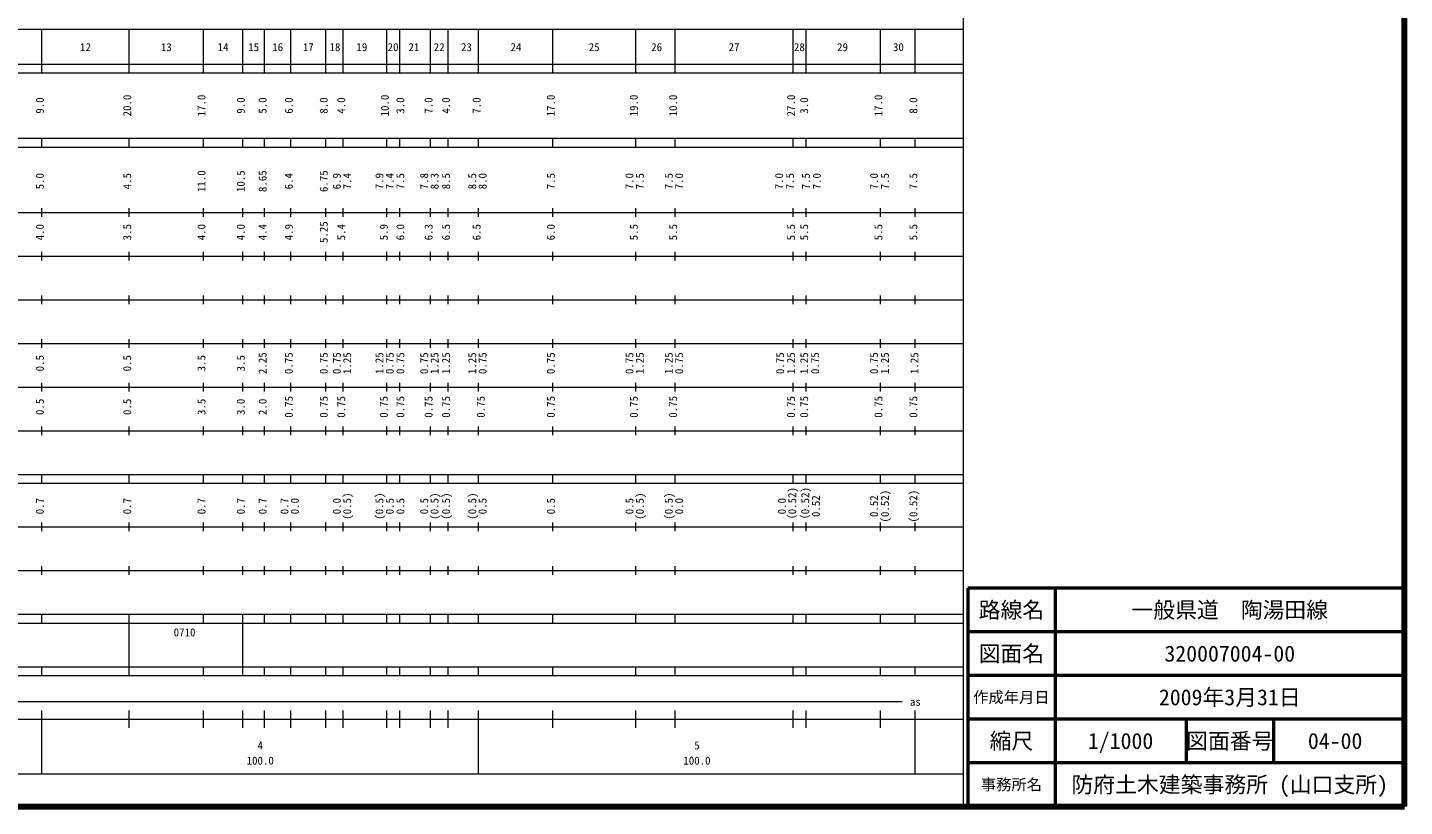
# Model space of a CAD drawing. Units: millimetres on the paper. Extents: x 40 to 680, y 20 to 380.
# Drawn here: x 364.7 to 680, y 20 to 198.4 of the extents above; entities that cross this region are included whole.
import ezdxf
from ezdxf.enums import TextEntityAlignment as Align

# ---------------------------------------------------------------- set-up
doc = ezdxf.new("R2010")
doc.units = ezdxf.units.MM
for name, color, linetype, lineweight in [('M-TTL', 2, 'Continuous', 140), ('M-TTL-BAND', 7, 'Continuous', 13), ('M-TTL-FRAM', 2, 'Continuous', 50), ('M-TTL-LINE', 7, 'Continuous', 50)]:
    doc.layers.add(name, color=color, linetype=linetype, lineweight=lineweight)
doc.layers.add('M-TTL-TXT', color=7, linetype='Continuous')
doc.styles.add('ＭＳ ゴシック', font='')
doc.styles.get('ＭＳ ゴシック').set_extended_font_data('MS Gothic')

msp = doc.modelspace()

# ---------------------------------------------------------------- linework, layer by layer
at = {"layer": 'M-TTL'}
for p, q in [((680, 20), (680, 380)), ((40, 20), (680, 20))]:
    msp.add_line(p, q, dxfattribs=at)
at = {"layer": 'M-TTL-BAND'}
for p, q in [((579, 20), (579, 370)), ((68, 198), (579, 198)), ((368, 188), (368, 198)), ((388, 188), (388, 198)), ((405, 188), (405, 198)), ((414, 188), (414, 198)), ((419, 188), (419, 198)), ((425, 188), (425, 198)), ((433, 188), (433, 198)), ((437, 188), (437, 198)), ((447, 188), (447, 198)), ((450, 188), (450, 198)), ((457, 188), (457, 198)), ((461, 188), (461, 198)), ((468, 188), (468, 198)), ((485, 188), (485, 198)), ((504, 188), (504, 198)), ((513, 188), (513, 198)), ((540, 188), (540, 198)), ((543, 188), (543, 198)), ((560, 188), (560, 198)), ((568, 188), (568, 198)), ((40, 190), (579, 190)), ((40, 188), (579, 188)), ((40, 173), (579, 173)), ((40, 171), (579, 171)), ((368, 171), (368, 173)), ((388, 171), (388, 173)), ((405, 171), (405, 173)), ((414, 171), (414, 173)), ((419, 171), (419, 173)), ((425, 171), (425, 173)), ((433, 171), (433, 173)), ((437, 171), (437, 173)), ((447, 171), (447, 173)), ((450, 171), (450, 173)), ((457, 171), (457, 173)), ((461, 171), (461, 173)), ((468, 171), (468, 173)), ((485, 171), (485, 173)), ((504, 171), (504, 173)), ((513, 171), (513, 173)), ((540, 171), (540, 173)), ((543, 171), (543, 173)), ((560, 171), (560, 173)), ((568, 171), (568, 173)), ((40, 156), (579, 156)), ((368, 155), (368, 157)), ((388, 155), (388, 157)), ((405, 155), (405, 157)), ((414, 155), (414, 157)), ((419, 155), (419, 157)), ((425, 155), (425, 157)), ((433, 155), (433, 157)), ((437, 155), (437, 157)), ((447, 155), (447, 157)), ((450, 155), (450, 157)), ((457, 155), (457, 157)), ((461, 155), (461, 157)), ((468, 155), (468, 157)), ((485, 155), (485, 157)), ((504, 155), (504, 157)), ((513, 155), (513, 157)), ((540, 155), (540, 157)), ((543, 155), (543, 157)), ((560, 155), (560, 157)), ((568, 155), (568, 157)), ((46, 146), (579, 146)), ((368, 145), (368, 147)), ((388, 145), (388, 147)), ((405, 145), (405, 147)), ((414, 145), (414, 147)), ((419, 145), (419, 147)), ((425, 145), (425, 147)), ((433, 145), (433, 147)), ((437, 145), (437, 147)), ((447, 145), (447, 147)), ((450, 145), (450, 147)), ((457, 145), (457, 147)), ((461, 145), (461, 147)), ((468, 145), (468, 147)), ((485, 145), (485, 147)), ((504, 145), (504, 147)), ((513, 145), (513, 147)), ((540, 145), (540, 147)), ((543, 145), (543, 147)), ((560, 145), (560, 147)), ((568, 145), (568, 147)), ((52, 136), (579, 136)), ((368, 135), (368, 137)), ((388, 135), (388, 137)), ((405, 135), (405, 137)), ((414, 135), (414, 137)), ((419, 135), (419, 137)), ((425, 135), (425, 137)), ((433, 135), (433, 137)), ((437, 135), (437, 137)), ((447, 135), (447, 137)), ((450, 135), (450, 137)), ((457, 135), (457, 137)), ((461, 135), (461, 137)), ((468, 135), (468, 137)), ((485, 135), (485, 137)), ((504, 135), (504, 137)), ((513, 135), (513, 137)), ((540, 135), (540, 137)), ((543, 135), (543, 137)), ((560, 135), (560, 137)), ((568, 135), (568, 137)), ((368, 125), (368, 127)), ((388, 125), (388, 127)), ((405, 125), (405, 127)), ((414, 125), (414, 127)), ((419, 125), (419, 127)), ((425, 125), (425, 127)), ((433, 125), (433, 127)), ((437, 125), (437, 127)), ((447, 125), (447, 127)), ((450, 125), (450, 127)), ((457, 125), (457, 127)), ((461, 125), (461, 127)), ((468, 125), (468, 127)), ((485, 125), (485, 127)), ((504, 125), (504, 127)), ((513, 125), (513, 127)), ((540, 125), (540, 127)), ((543, 125), (543, 127)), ((560, 125), (560, 127)), ((568, 125), (568, 127)), ((46, 126), (579, 126)), ((368, 115), (368, 117)), ((388, 115), (388, 117)), ((405, 115), (405, 117)), ((414, 115), (414, 117)), ((419, 115), (419, 117)), ((425, 115), (425, 117)), ((433, 115), (433, 117)), ((437, 115), (437, 117)), ((447, 115), (447, 117)), ((450, 115), (450, 117)), ((457, 115), (457, 117)), ((461, 115), (461, 117)), ((468, 115), (468, 117)), ((485, 115), (485, 117)), ((504, 115), (504, 117)), ((513, 115), (513, 117)), ((540, 115), (540, 117)), ((543, 115), (543, 117)), ((560, 115), (560, 117)), ((568, 115), (568, 117)), ((52, 116), (579, 116)), ((46, 106), (579, 106)), ((368, 105), (368, 107)), ((388, 105), (388, 107)), ((405, 105), (405, 107)), ((414, 105), (414, 107)), ((419, 105), (419, 107)), ((425, 105), (425, 107)), ((433, 105), (433, 107)), ((437, 105), (437, 107)), ((447, 105), (447, 107)), ((450, 105), (450, 107)), ((457, 105), (457, 107)), ((461, 105), (461, 107)), ((468, 105), (468, 107)), ((485, 105), (485, 107)), ((504, 105), (504, 107)), ((513, 105), (513, 107)), ((540, 105), (540, 107)), ((543, 105), (543, 107)), ((560, 105), (560, 107)), ((568, 105), (568, 107)), ((40, 96), (579, 96)), ((368, 94), (368, 96)), ((388, 94), (388, 96)), ((405, 94), (405, 96)), ((414, 94), (414, 96)), ((419, 94), (419, 96)), ((425, 94), (425, 96)), ((433, 94), (433, 96)), ((437, 94), (437, 96)), ((447, 94), (447, 96)), ((450, 94), (450, 96)), ((457, 94), (457, 96)), ((461, 94), (461, 96)), ((468, 94), (468, 96)), ((485, 94), (485, 96)), ((504, 94), (504, 96)), ((513, 94), (513, 96)), ((540, 94), (540, 96)), ((543, 94), (543, 96)), ((560, 94), (560, 96)), ((568, 94), (568, 96)), ((40, 94), (579, 94)), ((49, 84), (579, 84)), ((368, 83), (368, 85)), ((388, 83), (388, 85)), ((405, 83), (405, 85)), ((414, 83), (414, 85)), ((419, 83), (419, 85)), ((425, 83), (425, 85)), ((433, 83), (433, 85)), ((437, 83), (437, 85)), ((447, 83), (447, 85)), ((450, 83), (450, 85)), ((457, 83), (457, 85)), ((461, 83), (461, 85)), ((468, 83), (468, 85)), ((485, 83), (485, 85)), ((504, 83), (504, 85)), ((513, 83), (513, 85)), ((540, 83), (540, 85)), ((543, 83), (543, 85)), ((560, 83), (560, 85)), ((568, 83), (568, 85)), ((40, 74), (579, 74)), ((368, 73), (368, 75)), ((388, 73), (388, 75)), ((405, 73), (405, 75)), ((414, 73), (414, 75)), ((419, 73), (419, 75)), ((425, 73), (425, 75)), ((433, 73), (433, 75)), ((437, 73), (437, 75)), ((447, 73), (447, 75)), ((450, 73), (450, 75)), ((457, 73), (457, 75)), ((461, 73), (461, 75)), ((468, 73), (468, 75)), ((485, 73), (485, 75)), ((504, 73), (504, 75)), ((513, 73), (513, 75)), ((540, 73), (540, 75)), ((543, 73), (543, 75)), ((560, 73), (560, 75)), ((568, 73), (568, 75)), ((40, 64), (579, 64)), ((368, 62), (368, 64)), ((388, 62), (388, 64)), ((405, 62), (405, 64)), ((414, 62), (414, 64)), ((419, 62), (419, 64)), ((425, 62), (425, 64)), ((433, 62), (433, 64)), ((437, 62), (437, 64)), ((447, 62), (447, 64)), ((450, 62), (450, 64)), ((457, 62), (457, 64)), ((461, 62), (461, 64)), ((468, 62), (468, 64)), ((485, 62), (485, 64)), ((504, 62), (504, 64)), ((513, 62), (513, 64)), ((540, 62), (540, 64)), ((543, 62), (543, 64)), ((560, 62), (560, 64)), ((568, 62), (568, 64)), ((40, 62), (579, 62)), ((388, 52), (388, 62)), ((414, 52), (414, 62)), ((40, 52), (579, 52)), ((368, 50), (368, 52)), ((388, 50), (388, 52)), ((405, 50), (405, 52)), ((414, 50), (414, 52)), ((419, 50), (419, 52)), ((425, 50), (425, 52)), ((433, 50), (433, 52)), ((437, 50), (437, 52)), ((447, 50), (447, 52)), ((450, 50), (450, 52)), ((457, 50), (457, 52)), ((461, 50), (461, 52)), ((468, 50), (468, 52)), ((485, 50), (485, 52)), ((504, 50), (504, 52)), ((513, 50), (513, 52)), ((540, 50), (540, 52)), ((543, 50), (543, 52)), ((560, 50), (560, 52)), ((568, 50), (568, 52)), ((40, 50), (579, 50)), ((71, 44), (565, 44)), ((368, 27.5), (368, 42)), ((388, 38), (388, 42)), ((405, 38), (405, 42)), ((414, 38), (414, 42)), ((419, 38), (419, 42)), ((425, 38), (425, 42)), ((433, 38), (433, 42)), ((437, 38), (437, 42)), ((447, 38), (447, 42)), ((450, 38), (450, 42)), ((457, 38), (457, 42)), ((461, 38), (461, 42)), ((468, 27.5), (468, 42)), ((485, 38), (485, 42)), ((504, 38), (504, 42)), ((513, 38), (513, 42)), ((540, 38), (540, 42)), ((543, 38), (543, 42)), ((560, 38), (560, 42)), ((568, 27.5), (568, 42)), ((40, 40), (579, 40)), ((68, 27.5), (579, 27.5))]:
    msp.add_line(p, q, dxfattribs=at)
at = {"layer": 'M-TTL-FRAM'}
for p, q in [((680, 70), (580, 70)), ((580, 70), (580, 20))]:
    msp.add_line(p, q, dxfattribs=at)
at = {"layer": 'M-TTL-LINE'}
for p, q in [((600, 70), (600, 20)), ((680, 60), (580, 60)), ((680, 50), (580, 50)), ((680, 40), (580, 40)), ((630, 40), (630, 30)), ((650, 40), (650, 30)), ((680, 30), (580, 30))]:
    msp.add_line(p, q, dxfattribs=at)

# ---------------------------------------------------------------- texts
at = {"layer": 'M-TTL-BAND', "style": 'ＭＳ ゴシック'}
for s, p in [('12', (378, 192.405)), ('13', (396.5, 192.405)), ('14', (409.5, 192.405)), ('15', (416.5, 192.405)), ('16', (422, 192.405)), ('17', (429, 192.405)), ('18', (435.119, 192.405)), ('19', (441.27, 192.405)), ('20', (448.409, 192.405)), ('21', (453.18, 192.405)), ('22', (458.977, 192.405)), ('23', (465.219, 192.405)), ('24', (476.56, 192.405)), ('25', (494.46, 192.405)), ('26', (508.773, 192.405)), ('27', (526.5, 192.405)), ('28', (541.448, 192.405)), ('29', (551.332, 192.405)), ('30', (564.125, 192.405)), ('0710', (400.668, 58.405)), ('as', (568, 42.5)), ('4', (418, 32.523)), ('5', (518, 32.523)), ('100.0', (418, 29.033)), ('100.0', (518, 29.033))]:
    msp.add_text(s, height=1.833, dxfattribs=at).set_placement(p, align=Align.BOTTOM_CENTER)
for s, p in [('9.0', (369, 180.5)), ('20.0', (389, 180.5)), ('17.0', (406, 180.5)), ('9.0', (415, 180.5)), ('5.0', (420, 180.5)), ('6.0', (426, 180.5)), ('8.0', (434, 180.5)), ('4.0', (438, 180.5)), ('10.0', (448, 180.5)), ('3.0', (451.535, 180.5)), ('7.0', (458, 180.5)), ('4.0', (462, 180.5)), ('7.0', (469, 180.5)), ('17.0', (486, 180.5)), ('19.0', (505, 180.5)), ('10.0', (514, 180.5)), ('27.0', (541, 180.5)), ('3.0', (544, 180.5)), ('17.0', (561, 180.5)), ('8.0', (569, 180.5)), ('5.0', (369, 163.174)), ('4.5', (389, 163.174)), ('11.0', (406, 163.174)), ('10.5', (415, 163.174)), ('8.65', (420, 163.174)), ('6.4', (426, 163.174)), ('6.75', (434, 163.174)), ('6.9', (437, 163.174)), ('7.4', (439.37, 163.174)), ('7.9', (446.741, 163.174)), ('7.4', (449.111, 163.174)), ('7.5', (451.535, 163.174)), ('7.8', (457, 163.174)), ('8.3', (459.37, 163.174)), ('8.5', (462, 163.174)), ('8.5', (468, 163.174)), ('8.0', (470.37, 163.174)), ('7.5', (486, 163.174)), ('7.0', (504, 163.174)), ('7.5', (506.37, 163.174)), ('7.5', (513, 163.174)), ('7.0', (515.37, 163.174)), ('7.0', (538.264, 163.174)), ('7.5', (540.764, 163.174)), ('7.5', (544.407, 163.174)), ('7.0', (546.907, 163.174)), ('7.0', (560, 163.174)), ('7.5', (562.5, 163.174)), ('7.5', (569, 163.174)), ('4.0', (369, 151.5)), ('3.5', (389, 151.5)), ('4.0', (406, 151.5)), ('4.0', (415, 151.5)), ('4.4', (420, 151.5)), ('4.9', (426, 151.5)), ('5.25', (434, 151.5)), ('5.4', (438, 151.5)), ('5.9', (447.741, 151.5)), ('6.0', (451.535, 151.5)), ('6.3', (458, 151.5)), ('6.5', (462, 151.5)), ('6.5', (469, 151.5)), ('6.0', (486, 151.5)), ('5.5', (505, 151.5)), ('5.5', (514, 151.5)), ('5.5', (541, 151.5)), ('5.5', (544, 151.5)), ('5.5', (561, 151.5)), ('5.5', (569, 151.5)), ('0.5', (369, 121.5)), ('0.5', (389, 121.5)), ('3.5', (406, 121.5)), ('3.5', (415, 121.5)), ('2.25', (420, 121.5)), ('0.75', (426, 121.5)), ('0.75', (434, 121.5)), ('0.75', (437, 121.5)), ('1.25', (439.37, 121.5)), ('1.25', (446.741, 121.5)), ('0.75', (449.111, 121.5)), ('0.75', (451.535, 121.5)), ('0.75', (457, 121.5)), ('1.25', (459.37, 121.5)), ('1.25', (462, 121.5)), ('1.25', (468, 121.5)), ('0.75', (470.37, 121.5)), ('0.75', (486, 121.5)), ('0.75', (504, 121.5)), ('1.25', (506.37, 121.5)), ('1.25', (513, 121.5)), ('0.75', (515.37, 121.5)), ('0.75', (538.5, 121.5)), ('1.25', (541, 121.5)), ('1.25', (544, 121.5)), ('0.75', (546.5, 121.5)), ('0.75', (560, 121.5)), ('1.25', (562.5, 121.5)), ('1.25', (569.25, 121.5)), ('0.75', (426, 111.5)), ('0.75', (434, 111.5)), ('0.75', (438, 111.5)), ('0.75', (447.741, 111.5)), ('0.75', (451.535, 111.5)), ('0.75', (458, 111.5)), ('0.75', (462, 111.5)), ('0.75', (469.951, 111.5)), ('0.75', (486, 111.5)), ('0.75', (505, 111.5)), ('0.75', (514, 111.5)), ('0.75', (541, 111.5)), ('0.75', (544, 111.5)), ('0.75', (561, 111.5)), ('0.75', (569, 111.5)), ('0.5', (369, 111.5)), ('0.5', (389, 111.5)), ('3.5', (406, 111.5)), ('3.0', (415, 111.5)), ('2.0', (420, 111.5)), ('(0.5)', (439.37, 88.764)), ('(0.5)', (446.741, 88.764)), ('(0.5)', (459.37, 88.764)), ('(0.5)', (462, 88.764)), ('(0.5)', (468, 88.764)), ('(0.5)', (506.37, 88.764)), ('(0.5)', (513, 88.764)), ('（0.52)', (541.267, 88.764)), ('（0.52)', (544.25, 88.764)), ('(0.52)', (562.5, 88.764)), ('(0.52)', (569, 88.764)), ('0.7', (369, 88.764)), ('0.7', (389, 88.764)), ('0.7', (406, 88.764)), ('0.7', (415, 88.764)), ('0.7', (420, 88.764)), ('0.7', (425, 88.764)), ('0.0', (427.37, 88.764)), ('0.0', (437, 88.764)), ('0.5', (449.111, 88.764)), ('0.5', (451.535, 88.764)), ('0.5', (457, 88.764)), ('0.5', (470.37, 88.764)), ('0.5', (486, 88.764)), ('0.5', (504, 88.764)), ('0.0', (515.37, 88.764)), ('0.0', (538.897, 88.764)), ('0.52', (546.695, 88.764)), ('0.52', (560, 88.764))]:
    msp.add_text(s, height=1.833, rotation=90, dxfattribs=at).set_placement(p, align=Align.BOTTOM_CENTER)
at = {"layer": 'M-TTL-TXT', "style": 'ＭＳ ゴシック'}
for s, height, p in [('路線名', 3.666, (590, 65)), ('路線名', 3.666, (590, 65)), ('一般県道\u3000陶湯田線', 3.666, (640, 65)), ('図面名', 3.666, (590, 55)), ('図面名', 3.666, (590, 55)), ('320007004-00', 3.666, (640, 55)), ('2009年3月31日', 3.666, (640, 45)), ('作成年月日', 2.566, (590, 45)), ('作成年月日', 2.566, (590, 45)), ('縮尺', 3.666, (590, 35)), ('縮尺', 3.666, (590, 35)), ('1/1000', 3.666, (615, 35)), ('図面番号', 3.666, (640, 35)), ('図面番号', 3.666, (640, 35)), ('04-00', 3.666, (664.125, 35)), ('事務所名', 2.566, (590, 25)), ('事務所名', 2.566, (590, 25)), ('防府土木建築事務所 (山口支所)', 3.666, (640, 25))]:
    msp.add_text(s, height=height, dxfattribs=at).set_placement(p, align=Align.MIDDLE_CENTER)

doc.saveas('drawing.dxf')
